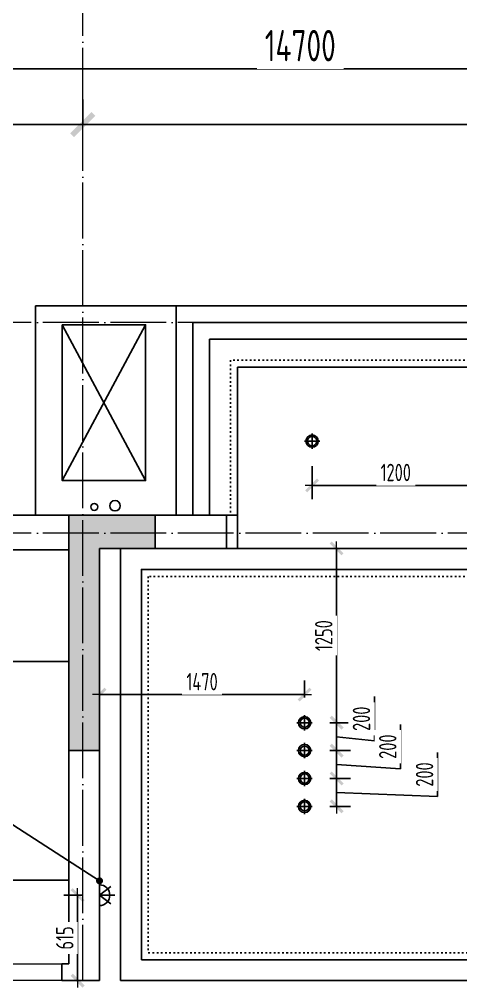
# Model space of a CAD drawing. Header units: inches. Extents: x -50945 to 250244, y -404780 to 18493.
# Drawn here: x 167822 to 170987, y -325180 to -318235 of the extents above; entities that cross this region are included whole.
import ezdxf

# ---------------------------------------------------------------- set-up
doc = ezdxf.new("R2010")
doc.units = ezdxf.units.IN
doc.header["$MEASUREMENT"] = 0
doc.linetypes.add('ACAD_ISO03W100', pattern=[30, 12, -18])
doc.linetypes.add('DOTE', pattern=[2.42, 2, -0.2, 0.02, -0.2])
for name, color, linetype in [('D-ARCHI', 250, 'Continuous'), ('EVH 立面填充', 8, 'Continuous'), ('IBS-003-建筑窗框', 3, 'Continuous'), ('IBS-182-原建筑非承重墙', 150, 'Continuous'), ('IBS-200-原建筑承重墙柱', 200, 'Continuous'), ('IBS-63-原建筑窗', 63, 'Continuous'), ('IRC-2-天花灯具', 2, 'Continuous'), ('IRC-30-天花轮廓线', 30, 'Continuous'), ('外标注', 50, 'Continuous')]:
    doc.layers.add(name, color=color, linetype=linetype)
doc.layers.add('天棚材质标注', color=2, linetype='Continuous', lineweight=5)
doc.layers.add('门', color=65, linetype='Continuous', lineweight=13)
doc.styles.add('HBA-DIMT', font='ARCHS.SHX', dxfattribs={"width": 0.8})
doc.dimstyles.new('HBA_40', dxfattribs={"dimscale": 50, "dimtxt": 2.5, "dimasz": 0.1, "dimexe": 2, "dimexo": 2.5, "dimgap": 0.6, "dimtad": 1, "dimdec": 0, "dimrnd": 5, "dimzin": 0, "dimtxsty": 'HBA-DIMT', "dimblk": 'HBA_DIMENSION_TICK', "dimblk1": 'HBA_DIMENSION_TICK', "dimblk2": 'HBA_DIMENSION_TICK', "dimcen": 0.125, "dimclrd": 44, "dimclre": 44, "dimclrt": 2, "dimadec": 0, "dimazin": 0, "dimtfac": 1, "dimtdec": 0, "dimtix": 1, "dimtmove": 1, "dimatfit": 3, "dimldrblk": 'HBA_Leader_Dot', "dimfxl": 0, "dimtvp": 1, "dimtfill": 1, "dimtolj": 1, "dimtzin": 0, "dimarcsym": 0})

# ---------------------------------------------------------------- blocks, each defined once
blk = doc.blocks.new('HBA_DIMENSION_TICK')
at = {"color": 0, "linetype": 'ByBlock'}
for p, q in [((-10, 0), (0, 0)), ((0, 0), (10, 0))]:
    blk.add_line(p, q, dxfattribs=at)
at = {"color": 50, "linetype": 'ByBlock'}
blk.add_solid([(-10, -7), (-7, -10), (7, 10), (10, 7)], dxfattribs=at)
blk = doc.blocks.new('*D644')
at = {"layer": 'Defpoints', "color": 0, "transparency": 16777216}
for p in [(168277.1, -318990.2), (165697.1, -319214.7), (168277.1, -319214.7)]:
    blk.add_point(p, dxfattribs=at)
at = {"layer": '外标注', "color": 44, "lineweight": -2, "transparency": 16777216}
for p, q in [((165697.1, -318990.2), (165697.1, -318810.2)), ((168277.1, -318990.2), (168277.1, -318810.2)), ((165706.1, -318990.2), (168268.1, -318990.2))]:
    blk.add_line(p, q, dxfattribs=at)
at = {"layer": '外标注', "color": 44, "lineweight": -2, "transparency": 16777216, "xscale": 9, "yscale": 9, "zscale": 9, "rotation": 180}
blk.add_blockref('HBA_DIMENSION_TICK', (165697.1, -318990.2), dxfattribs=at)
at = {"layer": '外标注', "color": 44, "lineweight": -2, "transparency": 16777216, "xscale": 9, "yscale": 9, "zscale": 9}
blk.add_blockref('HBA_DIMENSION_TICK', (168277.1, -318990.2), dxfattribs=at)
at = {"layer": '外标注', "color": 2, "transparency": 16777216, "insert": (166987.1, -318823.7), "char_height": 225, "attachment_point": 5, "style": 'HBA-DIMT', "bg_fill": 3, "box_fill_scale": 1.25, "bg_fill_color": 256, "bg_fill_true_color": 13158600, "bg_fill_transparency": 0}
blk.add_mtext('\\A1;2580', dxfattribs=at)
blk = doc.blocks.new('HBA_Leader_Dot')
at = {"color": 0, "linetype": 'ByBlock'}
blk.add_line((-5, 0), (-10, 0), dxfattribs=at)
at = {"color": 0, "linetype": 'ByBlock', "const_width": 5}
blk.add_lwpolyline([(-2.5, 0, 1), (2.5, 0, 1)], format="xyb", close=True, dxfattribs=at)
blk = doc.blocks.new('*D645')
at = {"layer": 'Defpoints', "color": 0, "transparency": 16777216}
for p in [(174367.1, -318990.2), (168277.1, -319214.7), (174367.1, -319214.7)]:
    blk.add_point(p, dxfattribs=at)
at = {"layer": '外标注', "color": 44, "lineweight": -2, "transparency": 16777216}
for p, q in [((168277.1, -318990.2), (168277.1, -318810.2)), ((174367.1, -318990.2), (174367.1, -318810.2)), ((168286.1, -318990.2), (174358.1, -318990.2))]:
    blk.add_line(p, q, dxfattribs=at)
at = {"layer": '外标注', "color": 44, "lineweight": -2, "transparency": 16777216, "xscale": 9, "yscale": 9, "zscale": 9, "rotation": 180}
blk.add_blockref('HBA_DIMENSION_TICK', (168277.1, -318990.2), dxfattribs=at)
at = {"layer": '外标注', "color": 44, "lineweight": -2, "transparency": 16777216, "xscale": 9, "yscale": 9, "zscale": 9}
blk.add_blockref('HBA_DIMENSION_TICK', (174367.1, -318990.2), dxfattribs=at)
at = {"layer": '外标注', "color": 2, "transparency": 16777216, "insert": (171322.1, -318823.7), "char_height": 225, "attachment_point": 5, "style": 'HBA-DIMT', "bg_fill": 3, "box_fill_scale": 1.25, "bg_fill_color": 256, "bg_fill_true_color": 13158600, "bg_fill_transparency": 0}
blk.add_mtext('\\A1;6090', dxfattribs=at)
blk = doc.blocks.new('*D647')
at = {"layer": 'Defpoints', "color": 0, "transparency": 16777216}
for p in [(177187.1, -318590.2), (162487.1, -318990.2), (177187.1, -318990.2)]:
    blk.add_point(p, dxfattribs=at)
at = {"layer": '外标注', "color": 44, "lineweight": -2, "transparency": 16777216}
for p, q in [((162487.1, -318765.2), (162487.1, -318410.2)), ((177187.1, -318765.2), (177187.1, -318410.2)), ((162496.1, -318590.2), (177178.1, -318590.2))]:
    blk.add_line(p, q, dxfattribs=at)
at = {"layer": '外标注', "color": 44, "lineweight": -2, "transparency": 16777216, "xscale": 9, "yscale": 9, "zscale": 9, "rotation": 180}
blk.add_blockref('HBA_DIMENSION_TICK', (162487.1, -318590.2), dxfattribs=at)
at = {"layer": '外标注', "color": 44, "lineweight": -2, "transparency": 16777216, "xscale": 9, "yscale": 9, "zscale": 9}
blk.add_blockref('HBA_DIMENSION_TICK', (177187.1, -318590.2), dxfattribs=at)
at = {"layer": '外标注', "color": 2, "transparency": 16777216, "insert": (169837.1, -318423.7), "char_height": 225, "attachment_point": 5, "style": 'HBA-DIMT', "bg_fill": 3, "box_fill_scale": 1.25, "bg_fill_color": 256, "bg_fill_true_color": 13158600, "bg_fill_transparency": 0}
blk.add_mtext('\\A1;14700', dxfattribs=at)
blk = doc.blocks.new('A$C2C253EB8')
at = {"layer": 'IRC-2-天花灯具', "color": 250}
for p, q in [((55, 0), (55, 110)), ((0, 55), (110, 55))]:
    blk.add_line(p, q, dxfattribs=at)
at = {"layer": 'IRC-2-天花灯具', "color": 2}
blk.add_ellipse((55, 55), major_axis=(44, 0), ratio=1, start_param=1.571461413961594, end_param=7.85464672114118, dxfattribs=at)
at = {"layer": 'IRC-2-天花灯具', "color": 251}
blk.add_ellipse((55, 55), major_axis=(33, 0), ratio=1, start_param=1.570667, end_param=7.853852, dxfattribs=at)
blk = doc.blocks.new('fhty')
at = {"layer": 'IRC-2-天花灯具'}
for p, q in [((717909.6, -196859.5), (717909.6, -197065.3)), ((717909.6, -196962.4), (717990.2, -196899.6)), ((717909.6, -196962.4), (718019.2, -196962.4)), ((717909.6, -196962.4), (717990.2, -197025.2))]:
    blk.add_line(p, q, dxfattribs=at)
blk.add_arc((717909.6, -196962.4), 74.3, 270, 90, dxfattribs=at)
blk = doc.blocks.new('*D676')
at = {"layer": 'Defpoints', "color": 0, "transparency": 16777216}
for p in [(169923.3, -322030.4), (170098.1, -322030.4), (169923.3, -323280.4)]:
    blk.add_point(p, dxfattribs=at)
at = {"layer": '天棚材质标注', "color": 44, "lineweight": -2, "transparency": 16777216}
for p, q in [((170048.3, -322030.4), (170198.1, -322030.4)), ((170098.1, -323275.4), (170098.1, -322035.4)), ((170048.3, -323280.4), (170198.1, -323280.4))]:
    blk.add_line(p, q, dxfattribs=at)
at = {"layer": '天棚材质标注', "color": 44, "lineweight": -2, "transparency": 16777216, "xscale": 5, "yscale": 5, "zscale": 5}
for p, rotation in [((170098.1, -322030.4), 90), ((170098.1, -323280.4), 270)]:
    blk.add_blockref('HBA_DIMENSION_TICK', p, dxfattribs=dict(at, rotation=rotation))
at = {"layer": '天棚材质标注', "color": 2, "transparency": 16777216, "insert": (170005.6, -322655.4), "char_height": 125, "attachment_point": 5, "rotation": 90, "style": 'HBA-DIMT', "bg_fill": 3, "box_fill_scale": 1.25, "bg_fill_color": 256, "bg_fill_true_color": 13158600, "bg_fill_transparency": 0}
blk.add_mtext('\\A1;1250', dxfattribs=at)
blk = doc.blocks.new('*D677')
at = {"layer": 'Defpoints', "color": 0, "transparency": 16777216}
for p in [(169923.3, -323280.4), (169923.3, -323480.4), (170098.1, -323480.4)]:
    blk.add_point(p, dxfattribs=at)
at = {"layer": '天棚材质标注', "color": 44, "lineweight": -2, "transparency": 16777216}
for p, q in [((170368.5, -323410.4), (170368.5, -323093.3)), ((170048.3, -323280.4), (170198.1, -323280.4)), ((170098.1, -323285.4), (170098.1, -323475.4)), ((170098.1, -323380.4), (170368.5, -323410.4)), ((170048.3, -323480.4), (170198.1, -323480.4))]:
    blk.add_line(p, q, dxfattribs=at)
at = {"layer": '天棚材质标注', "color": 44, "lineweight": -2, "transparency": 16777216, "xscale": 5, "yscale": 5, "zscale": 5, "rotation": 270}
blk.add_blockref('HBA_DIMENSION_TICK', (170098.1, -323480.4), dxfattribs=at)
at = {"layer": '天棚材质标注', "color": 2, "transparency": 16777216, "insert": (170276, -323251.8), "char_height": 125, "attachment_point": 5, "rotation": 90, "style": 'HBA-DIMT', "bg_fill": 3, "box_fill_scale": 1.25, "bg_fill_color": 256, "bg_fill_true_color": 13158600, "bg_fill_transparency": 0}
blk.add_mtext('\\A1;200', dxfattribs=at)
at = {"layer": '天棚材质标注', "color": 44, "lineweight": -2, "transparency": 16777216, "xscale": 5, "yscale": 5, "zscale": 5, "rotation": 90}
blk.add_blockref('HBA_DIMENSION_TICK', (170098.1, -323280.4), dxfattribs=at)
blk = doc.blocks.new('*D678')
at = {"layer": 'Defpoints', "color": 0, "transparency": 16777216}
for p in [(169923.3, -323480.4), (169923.3, -323680.4), (170098.1, -323680.4)]:
    blk.add_point(p, dxfattribs=at)
at = {"layer": '天棚材质标注', "color": 44, "lineweight": -2, "transparency": 16777216}
for p, q in [((170557.2, -323610.4), (170557.2, -323293.3)), ((170048.3, -323480.4), (170198.1, -323480.4)), ((170098.1, -323485.4), (170098.1, -323675.4)), ((170098.1, -323580.4), (170557.2, -323610.4)), ((170048.3, -323680.4), (170198.1, -323680.4))]:
    blk.add_line(p, q, dxfattribs=at)
at = {"layer": '天棚材质标注', "color": 44, "lineweight": -2, "transparency": 16777216, "xscale": 5, "yscale": 5, "zscale": 5}
for p, rotation in [((170098.1, -323480.4), 90), ((170098.1, -323680.4), 270)]:
    blk.add_blockref('HBA_DIMENSION_TICK', p, dxfattribs=dict(at, rotation=rotation))
at = {"layer": '天棚材质标注', "color": 2, "transparency": 16777216, "insert": (170464.7, -323451.8), "char_height": 125, "attachment_point": 5, "rotation": 90, "style": 'HBA-DIMT', "bg_fill": 3, "box_fill_scale": 1.25, "bg_fill_color": 256, "bg_fill_true_color": 13158600, "bg_fill_transparency": 0}
blk.add_mtext('\\A1;200', dxfattribs=at)
blk = doc.blocks.new('*D679')
at = {"layer": 'Defpoints', "color": 0, "transparency": 16777216}
for p in [(169923.3, -323680.4), (169923.3, -323880.4), (170098.1, -323880.4)]:
    blk.add_point(p, dxfattribs=at)
at = {"layer": '天棚材质标注', "color": 44, "lineweight": -2, "transparency": 16777216}
for p, q in [((170821.2, -323810.4), (170821.2, -323493.3)), ((170048.3, -323680.4), (170198.1, -323680.4)), ((170098.1, -323685.4), (170098.1, -323875.4)), ((170098.1, -323780.4), (170821.2, -323810.4)), ((170048.3, -323880.4), (170198.1, -323880.4))]:
    blk.add_line(p, q, dxfattribs=at)
at = {"layer": '天棚材质标注', "color": 44, "lineweight": -2, "transparency": 16777216, "xscale": 5, "yscale": 5, "zscale": 5}
for p, rotation in [((170098.1, -323680.4), 90), ((170098.1, -323880.4), 270)]:
    blk.add_blockref('HBA_DIMENSION_TICK', p, dxfattribs=dict(at, rotation=rotation))
at = {"layer": '天棚材质标注', "color": 2, "transparency": 16777216, "insert": (170728.7, -323651.8), "char_height": 125, "attachment_point": 5, "rotation": 90, "style": 'HBA-DIMT', "bg_fill": 3, "box_fill_scale": 1.25, "bg_fill_color": 256, "bg_fill_true_color": 13158600, "bg_fill_transparency": 0}
blk.add_mtext('\\A1;200', dxfattribs=at)
blk = doc.blocks.new('*D680')
at = {"layer": 'Defpoints', "color": 0, "transparency": 16777216}
for p in [(168397.1, -323078.5), (168397.1, -323225.4), (169868.3, -323225.4)]:
    blk.add_point(p, dxfattribs=at)
at = {"layer": '天棚材质标注', "color": 44, "lineweight": -2, "transparency": 16777216}
for p, q in [((168397.1, -323100.4), (168397.1, -322978.5)), ((169868.3, -323100.4), (169868.3, -322978.5)), ((169863.3, -323078.5), (168402.1, -323078.5))]:
    blk.add_line(p, q, dxfattribs=at)
at = {"layer": '天棚材质标注', "color": 44, "lineweight": -2, "transparency": 16777216, "xscale": 5, "yscale": 5, "zscale": 5, "rotation": 180}
blk.add_blockref('HBA_DIMENSION_TICK', (168397.1, -323078.5), dxfattribs=at)
at = {"layer": '天棚材质标注', "color": 44, "lineweight": -2, "transparency": 16777216, "xscale": 5, "yscale": 5, "zscale": 5}
blk.add_blockref('HBA_DIMENSION_TICK', (169868.3, -323078.5), dxfattribs=at)
at = {"layer": '天棚材质标注', "color": 2, "transparency": 16777216, "insert": (169132.7, -322986), "char_height": 125, "attachment_point": 5, "style": 'HBA-DIMT', "bg_fill": 3, "box_fill_scale": 1.25, "bg_fill_color": 256, "bg_fill_true_color": 13158600, "bg_fill_transparency": 0}
blk.add_mtext('\\A1;1470', dxfattribs=at)
blk = doc.blocks.new('*D685')
at = {"layer": 'Defpoints', "color": 0, "transparency": 16777216}
for p in [(169922.1, -321315.3), (171122.1, -321315.3), (169922.1, -321577.8)]:
    blk.add_point(p, dxfattribs=at)
at = {"layer": '天棚材质标注', "color": 44, "lineweight": -2, "transparency": 16777216}
for p, q in [((169922.1, -321440.3), (169922.1, -321677.8)), ((171122.1, -321440.3), (171122.1, -321677.8)), ((171117.1, -321577.8), (169927.1, -321577.8))]:
    blk.add_line(p, q, dxfattribs=at)
at = {"layer": '天棚材质标注', "color": 44, "lineweight": -2, "transparency": 16777216, "xscale": 5, "yscale": 5, "zscale": 5, "rotation": 180}
blk.add_blockref('HBA_DIMENSION_TICK', (169922.1, -321577.8), dxfattribs=at)
at = {"layer": '天棚材质标注', "color": 44, "lineweight": -2, "transparency": 16777216, "xscale": 5, "yscale": 5, "zscale": 5}
blk.add_blockref('HBA_DIMENSION_TICK', (171122.1, -321577.8), dxfattribs=at)
at = {"layer": '天棚材质标注', "color": 2, "transparency": 16777216, "insert": (170522.1, -321485.3), "char_height": 125, "attachment_point": 5, "style": 'HBA-DIMT', "bg_fill": 3, "box_fill_scale": 1.25, "bg_fill_color": 256, "bg_fill_true_color": 13158600, "bg_fill_transparency": 0}
blk.add_mtext('\\A1;1200', dxfattribs=at)
blk = doc.blocks.new('*D702')
at = {"layer": 'Defpoints', "color": 0, "transparency": 16777216}
for p in [(168397.1, -324517.3), (168240.2, -325130.4), (168397.1, -325130.4)]:
    blk.add_point(p, dxfattribs=at)
at = {"layer": '天棚材质标注', "color": 44, "lineweight": -2, "transparency": 16777216}
for p, q in [((168272.1, -324517.3), (168140.2, -324517.3)), ((168240.2, -324522.3), (168240.2, -325125.4)), ((168272.1, -325130.4), (168140.2, -325130.4))]:
    blk.add_line(p, q, dxfattribs=at)
at = {"layer": '天棚材质标注', "color": 44, "lineweight": -2, "transparency": 16777216, "xscale": 5, "yscale": 5, "zscale": 5}
for p, rotation in [((168240.2, -324517.3), 90), ((168240.2, -325130.4), 270)]:
    blk.add_blockref('HBA_DIMENSION_TICK', p, dxfattribs=dict(at, rotation=rotation))
at = {"layer": '天棚材质标注', "color": 2, "transparency": 16777216, "insert": (168147.7, -324823.9), "char_height": 125, "attachment_point": 5, "rotation": 90, "style": 'HBA-DIMT', "bg_fill": 3, "box_fill_scale": 1.25, "bg_fill_color": 256, "bg_fill_true_color": 13158600, "bg_fill_transparency": 0}
blk.add_mtext('\\A1;615', dxfattribs=at)

msp = doc.modelspace()

# ---------------------------------------------------------------- hatches: boundary and pattern name
at = {"layer": 'EVH 立面填充'}
h = msp.add_hatch(color=256, dxfattribs=at)
h.dxf.hatch_style = 1
h.paths.add_polyline_path([(168397.07, -322030.4), (168797.07, -322030.4), (168797.07, -321790.4), (168177.07, -321790.4), (168177.07, -323480.4), (168397.07, -323480.4)])

# ---------------------------------------------------------------- linework, layer by layer
at = {"layer": 'D-ARCHI', "color": 251, "linetype": 'DOTE', "lineweight": 5, "ltscale": 200}
for p, q in [((180007.07, -320410.16), (159679.81, -320410.16)), ((180007.07, -321920.4), (159667.07, -321920.4))]:
    msp.add_line(p, q, dxfattribs=at)
at = {"layer": 'IBS-003-建筑窗框', "color": 251, "ltscale": 10}
for p, q in [((174487.07, -320290.16), (168947.07, -320290.16)), ((168947.07, -320290.16), (168947.07, -321790.4)), ((174257.07, -320530.16), (169187.07, -320530.16)), ((169187.07, -320530.16), (169187.07, -321790.4)), ((174057.07, -320730.16), (169387.07, -320730.16)), ((169387.07, -320730.16), (169387.07, -321790.4))]:
    msp.add_line(p, q, dxfattribs=at)
at = {"layer": 'IBS-182-原建筑非承重墙'}
for p, q in [((167937.07, -321790.4), (167937.07, -320290.16)), ((168947.07, -320290.16), (167937.07, -320290.16)), ((168129.14, -321544.06), (168727.25, -320425.27)), ((168727.25, -321544.06), (168129.14, -320425.27)), ((167767.07, -321790.4), (168177.07, -321790.4)), ((168797.07, -321790.4), (169307.07, -321790.4)), ((169307.07, -322030.4), (169307.07, -321790.4)), ((168177.07, -322040.4), (167767.07, -322040.4)), ((169307.07, -322030.4), (168797.07, -322030.4)), ((168177.07, -322840.4), (165697.07, -322840.4)), ((168177.07, -323480.4), (168177.07, -325010.4)), ((168397.07, -323480.4), (168397.07, -325130.4)), ((168127.07, -325130.4), (168127.07, -325010.4)), ((168127.07, -325010.4), (168177.07, -325010.4)), ((168397.07, -325130.4), (168127.07, -325130.4))]:
    msp.add_line(p, q, dxfattribs=at)
for points in [[(168129.14, -320425.27), (168727.25, -320425.27), (168727.25, -321544.06), (168129.14, -321544.06)], [(169307.07, -322030.4), (169387.07, -322030.4), (169387.07, -321790.4), (169307.07, -321790.4)]]:
    msp.add_lwpolyline(points, close=True, dxfattribs=at)
for centre, radius in [((168508.25, -321723.92), 37.5), ((168359.29, -321732.49), 25)]:
    msp.add_circle(centre, radius, dxfattribs=at)
at = {"layer": 'IBS-200-原建筑承重墙柱', "ltscale": 0.02}
for p, q in [((168177.07, -323480.4), (168177.07, -321790.4)), ((168797.07, -321790.4), (168177.07, -321790.4)), ((168797.07, -321790.4), (168797.07, -322030.4)), ((168397.07, -322030.4), (168397.07, -323480.4)), ((168397.07, -322030.4), (168797.07, -322030.4)), ((168397.07, -323480.4), (168177.07, -323480.4))]:
    msp.add_line(p, q, dxfattribs=at)
at = {"layer": 'IBS-63-原建筑窗'}
for p, q in [((174377.07, -320410.16), (169067.07, -320410.16)), ((169067.07, -320410.16), (169067.07, -321790.4))]:
    msp.add_line(p, q, dxfattribs=at)
at = {"layer": 'IRC-2-天花灯具', "linetype": 'ACAD_ISO03W100'}
for p, q in [((174107.07, -320680.16), (169337.07, -320680.16)), ((169337.07, -320680.16), (169337.07, -321790.4))]:
    msp.add_line(p, q, dxfattribs=at)
msp.add_lwpolyline([(168747.07, -324930.4), (173717.07, -324930.4), (173717.07, -322230.4), (168747.07, -322230.4)], close=True, dxfattribs=at)
at = {"layer": 'IRC-30-天花轮廓线'}
for p, q in [((168547.07, -322030.4), (168547.07, -325130.4)), ((169307.07, -322030.4), (173917.07, -322030.4)), ((167197.07, -324410.4), (168177.07, -324410.4)), ((168547.07, -325130.4), (173917.07, -325130.4))]:
    msp.add_line(p, q, dxfattribs=at)
msp.add_lwpolyline([(168697.07, -324980.4), (173767.07, -324980.4), (173767.07, -322180.4), (168697.07, -322180.4)], close=True, dxfattribs=at)
at = {"layer": '门', "color": 8, "lineweight": 5}
msp.add_lwpolyline([(167287.07, -325010.4), (168127.07, -325010.4), (168127.07, -325130.4), (167287.07, -325130.4)], close=True, dxfattribs=at)

# ---------------------------------------------------------------- block references
at = {"layer": 'IRC-2-天花灯具', "rotation": 180}
for p in [(169977.07, -321205.28), (169923.34, -323225.4), (169923.34, -323425.4), (169923.34, -323625.4), (169923.34, -323825.4)]:
    msp.add_blockref('A$C2C253EB8', p, dxfattribs=at)
at = {"layer": 'IRC-2-天花灯具'}
msp.add_blockref('fhty', (-549512.57, -127554.91), dxfattribs=at)

# ---------------------------------------------------------------- dimensions: what is measured, and where the dimension line sits
at = {"layer": '外标注'}
dim = msp.add_linear_dim(base=(168277.07, -318990.16), p1=(165697.07, -319214.74), p2=(168277.07, -319214.74), dimstyle='HBA_40', override={"dimscale": 90, "dimfxl": 200, "dimfxlon": 1}, dxfattribs=at)
dim.commit()
dim.dimension.update_dxf_attribs({"geometry": '*D644', "text_midpoint": (166987.07, -318823.66)})

# ---------------------------------------------------------------- next in the draw order: dimensions: what is measured, and where the dimension line sits
dim = msp.add_linear_dim(base=(174367.07, -318990.16), p1=(168277.07, -319214.74), p2=(174367.07, -319214.74), dimstyle='HBA_40', override={"dimscale": 90, "dimfxl": 200, "dimfxlon": 1}, dxfattribs=at)
dim.commit()
dim.dimension.update_dxf_attribs({"geometry": '*D645', "text_midpoint": (171322.07, -318823.66)})
at = {"layer": '天棚材质标注', "color": 6}
dim = msp.add_linear_dim(base=(169922.07, -321577.83), p1=(171122.07, -321315.28), p2=(169922.07, -321315.28), dimstyle='HBA_40', dxfattribs=at)
dim.commit()
dim.dimension.update_dxf_attribs({"geometry": '*D685', "text_midpoint": (170522.07, -321485.33)})
dim = msp.add_linear_dim(base=(170098.07, -322030.4), p1=(169923.34, -323280.4), p2=(169923.34, -322030.4), angle=90, dimstyle='HBA_40', dxfattribs=at)
dim.commit()
dim.dimension.update_dxf_attribs({"geometry": '*D676', "text_midpoint": (170005.57, -322655.4)})

# ---------------------------------------------------------------- next in the draw order: dimensions: what is measured, and where the dimension line sits
at = {"layer": '外标注'}
dim = msp.add_linear_dim(base=(177187.07, -318590.16), p1=(162487.07, -318990.16), p2=(177187.07, -318990.16), dimstyle='HBA_40', override={"dimscale": 90, "dimfxl": 200, "dimfxlon": 1}, dxfattribs=at)
dim.commit()
dim.dimension.update_dxf_attribs({"geometry": '*D647', "text_midpoint": (169837.07, -318423.66)})
at = {"layer": '天棚材质标注', "color": 6}
dim = msp.add_linear_dim(base=(170098.07, -323480.4), p1=(169923.34, -323280.4), p2=(169923.34, -323480.4), angle=90, dimstyle='HBA_40', dxfattribs=at)
dim.commit()
dim.dimension.update_dxf_attribs({"geometry": '*D677', "text_midpoint": (170368.54, -323380.4), "dimtype": 160})

# ---------------------------------------------------------------- next in the draw order: linework, layer by layer
at = {"layer": 'D-ARCHI', "color": 251, "linetype": 'DOTE', "lineweight": 5, "ltscale": 200}
msp.add_line((168277.07, -325130.4), (168277.07, -317590.16), dxfattribs=at)

# ---------------------------------------------------------------- next in the draw order: dimensions: what is measured, and where the dimension line sits
at = {"layer": '天棚材质标注', "color": 6}
dim = msp.add_linear_dim(base=(168397.07, -323078.48), p1=(169868.34, -323225.4), p2=(168397.07, -323225.4), dimstyle='HBA_40', dxfattribs=at)
dim.commit()
dim.dimension.update_dxf_attribs({"geometry": '*D680', "text_midpoint": (169132.7, -322985.98)})
dim = msp.add_linear_dim(base=(170098.07, -323680.4), p1=(169923.34, -323480.4), p2=(169923.34, -323680.4), angle=90, dimstyle='HBA_40', dxfattribs=at)
dim.commit()
dim.dimension.update_dxf_attribs({"geometry": '*D678', "text_midpoint": (170557.16, -323580.4), "dimtype": 160})

# ---------------------------------------------------------------- next in the draw order: dimensions: what is measured, and where the dimension line sits
dim = msp.add_linear_dim(base=(170098.07, -323880.4), p1=(169923.34, -323680.4), p2=(169923.34, -323880.4), angle=90, dimstyle='HBA_40', dxfattribs=at)
dim.commit()
dim.dimension.update_dxf_attribs({"geometry": '*D679', "text_midpoint": (170821.23, -323780.4), "dimtype": 160})

# ---------------------------------------------------------------- next in the draw order: leaders
msp.add_leader([(168397.07, -324414.42), (159507.65, -318675.74), (155827.66, -318675.74)], dimstyle='HBA_40', override={"dimgap": 0.6, "dimtad": 0}, dxfattribs=at)

# ---------------------------------------------------------------- next in the draw order: dimensions: what is measured, and where the dimension line sits
dim = msp.add_linear_dim(base=(168240.19, -325130.4), p1=(168397.07, -324517.33), p2=(168397.07, -325130.4), angle=90, dimstyle='HBA_40', dxfattribs=at)
dim.commit()
dim.dimension.update_dxf_attribs({"geometry": '*D702', "text_midpoint": (168147.69, -324823.87)})

doc.saveas('drawing.dxf')
